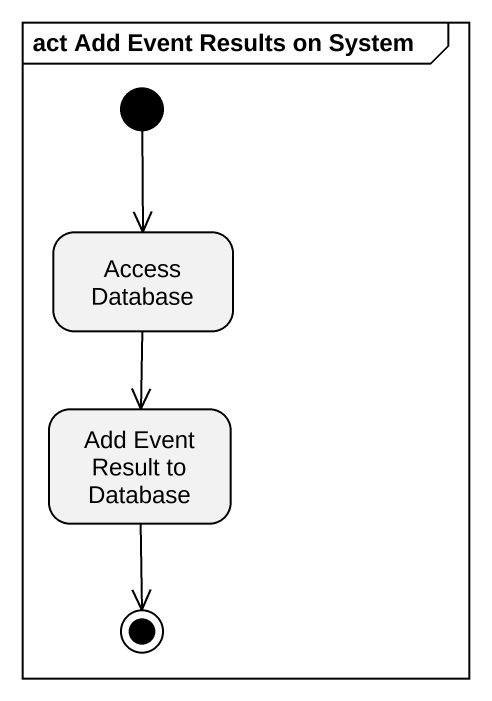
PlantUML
@startuml
mainframe act Add Event Results on System
hide empty description
state "Access Database" as Access_Database
state "Add Event Result to Database" as Add_Event_Result_to_Database
[*] --> Access_Database
Access_Database --> Add_Event_Result_to_Database
Add_Event_Result_to_Database --> [*]
@enduml
